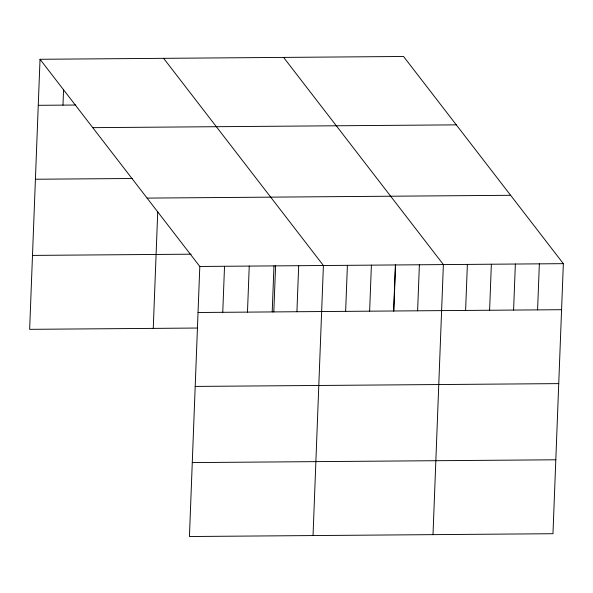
<?xml version="1.0" encoding="UTF-8"?>
<svg xmlns="http://www.w3.org/2000/svg" width="593" height="593" viewBox="0 0 593 593"><rect width="100%" height="100%" fill="white"/><g stroke="black" fill="none" stroke-linecap="round" stroke-linejoin="round"><path stroke-width="0.89" d="M40.027 59.285L199.804 266.465L189.434 536.517L552.972 533.715L563.35 263.663L403.566 56.483L40.027 59.285L29.65 329.337L197.551 328.04M62.977 105.124L63.577 89.476M153.253 328.381L157.731 211.842M222.76 312.303L224.525 266.272M247.481 312.111L249.245 266.087M272.202 311.918L273.966 265.894M273.818 311.94L275.612 265.397M296.923 311.733L298.687 265.701M313.037 535.561L323.407 265.516L163.631 58.336M345.637 311.355L347.402 265.33M369.632 311.169L371.396 265.145M393.626 310.984L395.39 264.96M393.789 311.021L395.583 264.471M417.62 310.799L419.384 264.774M433.009 534.641L443.379 264.589L283.602 57.41M465.609 310.428L467.373 264.404M489.603 310.25L491.367 264.219M513.597 310.065L515.361 264.033M537.584 309.88L539.356 263.848M38.256 105.317L75.793 105.028M92.753 127.658L456.299 124.856M35.417 179.242L132.469 178.493M147.079 198.099L510.625 195.297M32.489 255.405L191.161 254.182M199.804 266.465L563.35 263.663M198.04 312.496L561.578 309.694M195.193 386.421L558.739 383.619M192.273 462.584L555.819 459.79"/></g></svg>
